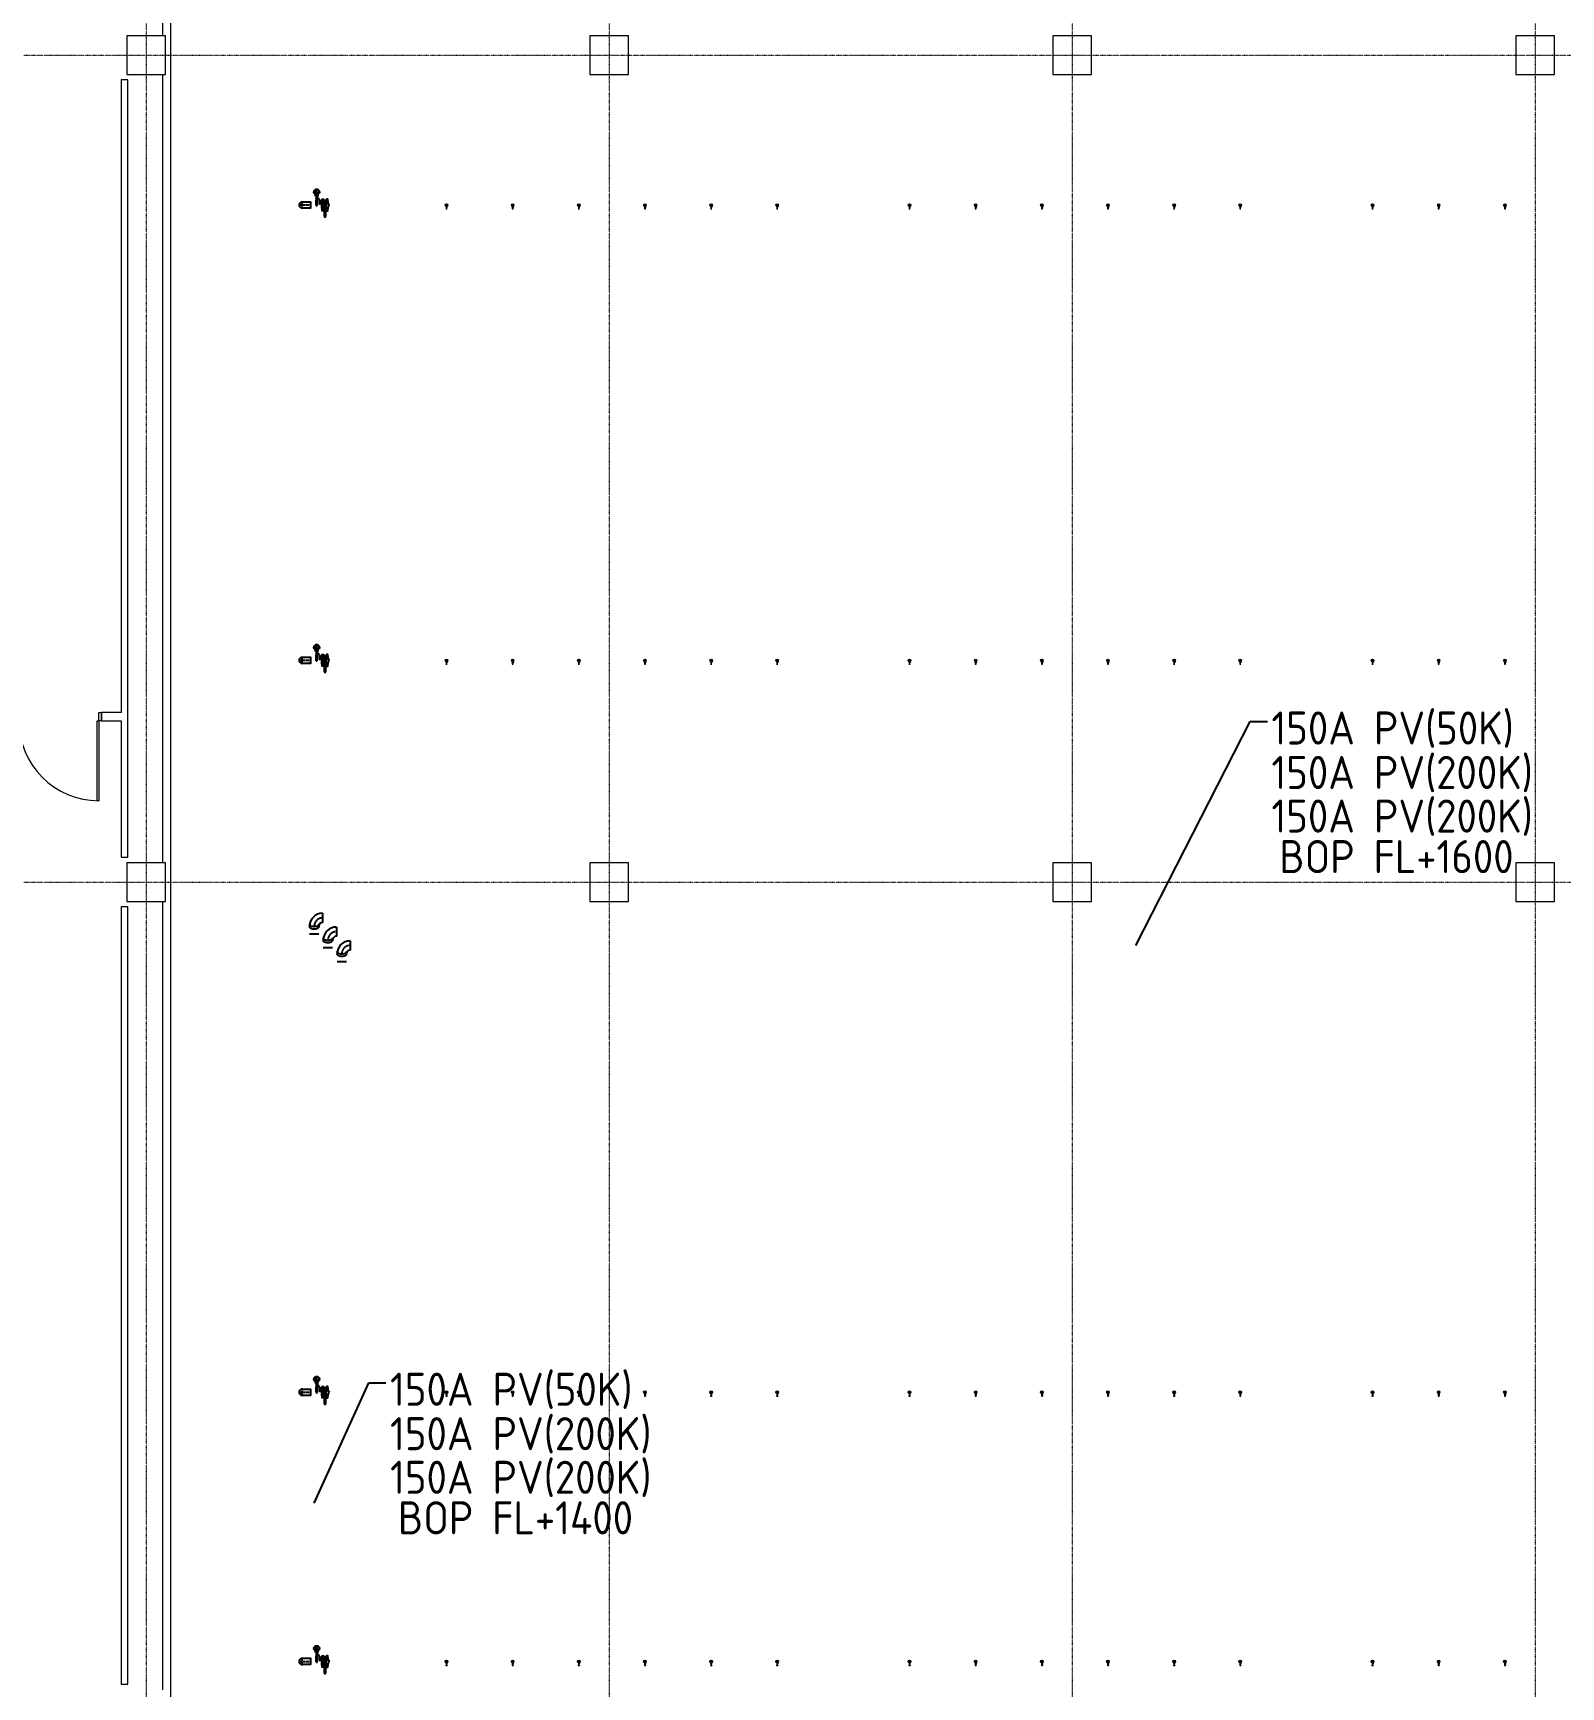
# Model space of a CAD drawing. Extents: x -122301 to 290600, y -29000 to 395522.
# Drawn here: x 15950 to 43668, y 30400 to 60400 of the extents above; entities that cross this region are included whole.
import ezdxf

# ---------------------------------------------------------------- set-up
doc = ezdxf.new("R2010")
doc.units = 0
doc.header["$LTSCALE"] = 10
for name, pattern in [('H12PL2$0$JJP_三點線', [0.9, 0.3, -0.15, 0, -0.15, 0, -0.15, 0, -0.15]), ('XFM7P20PV$0$CENTER', [2, 1.25, -0.25, 0.25, -0.25]), ('XFM7P20PV-200K$0$CENTER', [2, 1.25, -0.25, 0.25, -0.25])]:
    doc.linetypes.add(name, pattern=pattern)
for name, color, linetype in [('H12PL2$0$A-WALL-IN', 252, 'Continuous'), ('H12PL2$0$Door', 252, 'Continuous'), ('H12PL2$0$S-COL', 252, 'Continuous'), ('H12PL2$0$S-GRID', 252, 'Continuous'), ('XFM7P20PV$0$PIPE-TEXT', 252, 'Continuous'), ('XFM7P20PV$0$U-PV-PIPE', 252, 'Continuous'), ('XFM7P20PV$0$U-PV-TXT', 252, 'Continuous'), ('XFM7P20PV-200K$0$PCWS-16.7-P', 4, 'Continuous'), ('XFM7P20PV-200K$0$U-PV-PIPE', 180, 'Continuous')]:
    doc.layers.add(name, color=color, linetype=linetype)
doc.styles.add('XFM7P20PV$0$aa-txt', font='isocp.shx', dxfattribs={"bigfont": 'chineset'})
doc.styles.add('XFM7P20PV$0$dim-txt', font='isocp.shx', dxfattribs={"width": 0.7, "bigfont": 'chineset'})
doc.dimstyles.new('XFM7P20PV$0$adim-100', dxfattribs={"dimscale": 100, "dimtxt": 0.25, "dimasz": 0.25, "dimexe": 0.1, "dimexo": 0.5, "dimgap": 0.15, "dimtad": 0, "dimdec": 4, "dimtxsty": 'XFM7P20PV$0$dim-txt', "dimcen": -0.025, "dimclrd": 3, "dimclre": 3, "dimclrt": 256, "dimadec": 0, "dimazin": 0, "dimtfac": 1, "dimtdec": 4, "dimtmove": 0, "dimatfit": 3, "dimfxl": 1.25, "dimarcsym": 0})

# ---------------------------------------------------------------- blocks, each defined once
blk = doc.blocks.new('H12PL2')
at = {"layer": 'H12PL2$0$A-WALL-IN', "lineweight": 0}
blk.add_line((17192.5, 47925), (17192.5, 48075), dxfattribs=at)
at = {"layer": 'H12PL2$0$A-WALL-IN', "lineweight": 0, "flags": 128}
for points in [[(18450, -350), (18450, 83030)], [(18300, 74650), (18300, 60350)], [(17672, 59550), (17550, 59550)], [(17550, 59550), (17550, 48075)], [(17672, 45450), (17672, 59550)], [(18300, 59650), (18300, 45350)], [(17550, 48075), (17192.5, 48075)], [(17192.5, 47925), (17550, 47925)], [(17550, 47925), (17550, 45450)], [(17550, 45450), (17672, 45450)], [(17672, 44550), (17550, 44550)], [(17550, 44550), (17550, 30450)], [(17672, 30450), (17672, 44550)], [(18300, 44650), (18300, 30350)], [(17550, 30450), (17672, 30450)]]:
    blk.add_lwpolyline(points, dxfattribs=at)
at = {"layer": 'H12PL2$0$Door', "lineweight": 0}
for p, q in [((17142.5, 47925), (17142.5, 48075)), ((17142.5, 48075), (17192.5, 48075)), ((17192.5, 48075), (17192.5, 47925)), ((17112.5, 46475), (17112.5, 47925)), ((17112.5, 47925), (17142.5, 47925)), ((17142.5, 47925), (17142.5, 46475)), ((17192.5, 47925), (17142.5, 47925)), ((17142.5, 46475), (17112.5, 46475))]:
    blk.add_line(p, q, dxfattribs=at)
blk.add_arc((17142.5, 47925), 1450, 180, 270, dxfattribs=at)
at = {"layer": 'H12PL2$0$S-COL', "lineweight": 0, "flags": 128}
for points in [[(17650, 59650), (18350, 59650), (18350, 60350), (17650, 60350)], [(17650, 59650), (18350, 59650), (18350, 60350), (17650, 60350)], [(26050, 59650), (26750, 59650), (26750, 60350), (26050, 60350)], [(34450, 59650), (35150, 59650), (35150, 60350), (34450, 60350)], [(42850, 59650), (43550, 59650), (43550, 60350), (42850, 60350)], [(17650, 44650), (18350, 44650), (18350, 45350), (17650, 45350)], [(17650, 44650), (18350, 44650), (18350, 45350), (17650, 45350)], [(26050, 44650), (26750, 44650), (26750, 45350), (26050, 45350)], [(34450, 44650), (35150, 44650), (35150, 45350), (34450, 45350)], [(42850, 44650), (43550, 44650), (43550, 45350), (42850, 45350)]]:
    blk.add_lwpolyline(points, close=True, dxfattribs=at)
at = {"layer": 'H12PL2$0$S-GRID', "linetype": 'H12PL2$0$JJP_三點線', "lineweight": 0}
for p, q in [((18000, 128250), (18000, -28000)), ((26400, 128250), (26400, -28000)), ((34800, 128250), (34800, -28000)), ((43200, 128250), (43200, -28000)), ((-29000, 60000), (289600, 60000)), ((-29000, 45000), (289600, 45000))]:
    blk.add_line(p, q, dxfattribs=at)
blk = doc.blocks.new('XFM7P20PV-200K$0$球塞閥-二件式-15A-正視-捷流')
blk.add_line((-31, 56), (-31, 51))
at = {"color": 0, "linetype": 'Continuous', "lineweight": 0, "extrusion": (0, 1, -2.22045e-16)}
for p, q in [((-31, 52), (-30, 52)), ((-30, 52), (-11, 30)), ((-10, 32), (-28, 54)), ((-28, 12), (-15, 12)), ((-28, 0), (-28, 12)), ((-28, 0), (-15, 0)), ((-28, -12), (-28, 0)), ((-15, 0), (-15, 16)), ((5, 16), (-15, 16)), ((-11, 30), (-9, 29)), ((8, 32), (-10, 32)), ((-9, 38), (-9, 33)), ((-9, 38), (-5, 38)), ((-5, 33), (-9, 33)), ((-9, 29), (8, 29)), ((-9, 27), (-9, 16)), ((9, 27), (-9, 27)), ((-7, 23), (-6, 23)), ((-7, 20), (-7, 23)), ((-6, 20), (-7, 20)), ((-6, 23), (-3, 23)), ((-6, 20), (-6, 23)), ((-3, 20), (-6, 20)), ((-5, 38), (5, 38)), ((-5, 33), (-5, 38)), ((5, 33), (-5, 33)), ((-4, 39), (-4, 38)), ((4, 39), (-4, 39)), ((-4, 33), (-4, 32)), ((-4, 29), (-4, 27)), ((-3, 20), (-3, 23)), ((4, 38), (4, 39)), ((4, 32), (4, 33)), ((4, 27), (4, 29)), ((5, 38), (9, 38)), ((5, 33), (5, 38)), ((9, 33), (5, 33)), ((5, 16), (5, 0)), ((7, 0), (7, 17)), ((16, 17), (7, 17)), ((9, 33), (9, 38)), ((9, 17), (9, 27)), ((9, 27), (9, 26)), ((9, 27), (12, 27)), ((9, 26), (9, 21)), ((9, 23), (9, 23)), ((9, 21), (12, 21)), ((12, 20), (9, 20)), ((12, 26), (12, 27)), ((12, 21), (12, 26)), ((12, 23), (12, 20)), ((12, 23), (12, 23)), ((16, 0), (16, 17)), ((16, 12), (28, 12)), ((16, 0), (28, 0)), ((28, 12), (28, 0)), ((28, 0), (28, -12)), ((-28, -12), (-15, -12)), ((-15, -16), (-15, 0)), ((5, -16), (-15, -16)), ((5, 0), (5, -16)), ((5, -16), (7, -17)), ((7, -17), (7, 0)), ((16, -17), (7, -17)), ((16, -17), (16, 0)), ((16, -12), (28, -12))]:
    blk.add_line(p, q, dxfattribs=at)
at = {"color": 0, "linetype": 'Continuous', "lineweight": 0, "extrusion": (0, -1, -2.22045e-16)}
blk.add_line((5, 16), (7, 17), dxfattribs=at)
blk.add_lwpolyline([(-31, 56), (-105, 56), (-105, 51), (-31, 51)])
at = {"color": 0, "linetype": 'Continuous', "lineweight": 0}
blk.add_open_spline([(-28, 54), (-28, 54), (-29, 54), (-29, 55), (-30, 55), (-30, 55), (-31, 55)], degree=3, dxfattribs=at)
for points, knots in [([(12, 27), (12, 28), (12, 29), (11, 30), (11, 30), (10, 31), (10, 31), (9, 31), (8, 32), (8, 32)], [-6.586857, -6.586857, -6.586857, -6.586857, -4.917672, -4.917672, -3.301294, -3.301294, -1.594864, -1.594864, 0, 0, 0, 0]), ([(8, 29), (8, 29), (8, 29), (9, 29), (9, 29), (9, 28), (9, 28), (9, 28), (9, 28), (9, 27)], [-2.501227, -2.501227, -2.501227, -2.501227, -1.860628, -1.860628, -1.243575, -1.243575, -0.629521, -0.629521, 0, 0, 0, 0]), ([(9, 27), (9, 27), (9, 27), (9, 27), (9, 27), (9, 27), (9, 27), (9, 27), (9, 27), (9, 27)], [-0.7942743, -0.7942743, -0.7942743, -0.7942743, -0.7152172, -0.7152172, -0.6166439, -0.6166439, -0.3978503, -0.3978503, 0, 0, 0, 0]), ([(12, 27), (12, 27), (12, 27), (12, 27), (12, 27), (12, 27), (12, 27), (12, 27)], [-0.7953467, -0.7953467, -0.7953467, -0.7953467, -0.3971684, -0.3971684, -0.1815592, -0.1815592, 0, 0, 0, 0])]:
    blk.add_open_spline(points, degree=3, knots=knots, dxfattribs=at)
blk = doc.blocks.new('XFM7P20PV-200K$0$SC-100-壓力表')
for p, q in [((-0.8, 1.1), (9.2, 1.1)), ((-0.8, -1.1), (9.2, -1.1))]:
    blk.add_line(p, q)
at = {"linetype": 'ByBlock'}
for p, q in [((16, 1.1), (14.8, 1.1)), ((17.9, 1.2), (16.2, 1.2)), ((18.7, 1.1), (18.2, 1.1)), ((20.8, 3.6), (21.5, 2.8)), ((21.4, 0.1), (26.1, 1.9)), ((22.4, 1), (21.4, 0.1)), ((22.7, 0.1), (21.4, 0.1)), ((22.1, 4.3), (22.4, 3.3)), ((26.1, 1.9), (22.4, 1)), ((26.1, 1.9), (22.7, 0.1)), ((23.5, 4.5), (23.5, 3.5)), ((24.9, 4.3), (24.6, 3.3)), ((26.1, 3.6), (25.5, 2.8)), ((27.1, 2.6), (26.3, 2)), ((27.8, 1.4), (26.8, 1.1)), ((28, 0), (26.9, 0)), ((16, -1.1), (14.8, -1.1)), ((17.9, -1.2), (16.2, -1.2)), ((18.7, -1.1), (18.2, -1.1)), ((20.8, -3.6), (21.5, -2.8)), ((22.1, -4.3), (22.4, -3.3)), ((23.5, -4.5), (23.5, -3.5)), ((24.9, -4.3), (24.6, -3.3)), ((26.1, -3.6), (25.5, -2.8)), ((27.1, -2.6), (26.3, -2)), ((27.8, -1.4), (26.8, -1.1))]:
    blk.add_line(p, q, dxfattribs=at)
for points in [[(16, -1.6), (16, 1.6)], [(16.2, 2), (17.9, 2)], [(18.2, 1.6), (18.2, -1.6)], [(17.9, -2), (16.2, -2)]]:
    blk.add_lwpolyline(points, dxfattribs=at)
for radius in [4.95, 4.5]:
    blk.add_circle((23.5, 0), radius, dxfattribs=at)
blk.add_arc((0, 0), 1.33, 126.8699, 233.1301)
for centre, radius, start, end in [((16.5, 1.6), 0.483, 120.3244, 239.6756), ((19, 0), 2.99, 156.947, 203.053), ((17.7, 1.6), 0.483, 300.3244, 59.6756), ((15.2, 0), 2.99, 336.947, 23.053), ((16.5, -1.6), 0.483, 120.3244, 239.6756), ((17.7, -1.6), 0.483, 300.3244, 59.6756)]:
    blk.add_arc(centre, radius, start, end, dxfattribs=at)
for p in [(19, 0), (19.2, 1.4), (19.8, 2.6), (20.8, 3.6), (22.1, 4.3), (23.5, 4.5), (24.9, 4.3), (26.1, 3.6), (27.1, 2.6), (27.8, 1.4), (28, 0), (19.2, -1.4), (22.1, -4.3), (23.5, -4.5), (27.1, -2.6), (27.8, -1.4)]:
    blk.add_point(p, dxfattribs=at)
at = {"xscale": -0.1, "yscale": 0.1, "zscale": 0.1, "rotation": 180}
blk.add_blockref('XFM7P20PV-200K$0$球塞閥-二件式-15A-正視-捷流', (12, 0), dxfattribs=at)
blk = doc.blocks.new('XFM7P20PV-200K$0$球塞閥-二件式-25A-左側-捷流')
at = {"color": 7, "linetype": 'Continuous', "lineweight": 0, "extrusion": (2.22045e-16, 1, -2.22045e-16)}
for p, q in [((-9, 15), (-18, 0)), ((-18, 0), (-9, -15)), ((-14, 32), (-9, 32)), ((-14, 29), (-14, 32)), ((-9, 29), (-14, 29)), ((-10, 72), (11, 72)), ((-10, 68), (-10, 72)), ((-8, 68), (-10, 68)), ((-8, 36), (-9, 36)), ((-9, 21), (-9, 36)), ((9, 15), (-9, 15)), ((8, 72), (-8, 72)), ((-8, 47), (-8, 70)), ((-8, 47), (0, 47)), ((-8, 42), (-8, 47)), ((-8, 41), (-8, 42)), ((0, 42), (-8, 42)), ((8, 41), (-8, 41)), ((-4, 36), (-8, 36)), ((0, 48), (-4, 48)), ((-4, 47), (-4, 48)), ((-4, 41), (-4, 42)), ((-2, 30), (-2, 35)), ((2, 30), (-2, 30)), ((4, 48), (0, 48)), ((0, 47), (8, 47)), ((0, 42), (0, 47)), ((8, 42), (0, 42)), ((2, 35), (2, 30)), ((3, 32), (3, 29)), ((3, 32), (6, 32)), ((6, 29), (3, 29)), ((4, 47), (4, 48)), ((4, 41), (4, 42)), ((8, 36), (4, 36)), ((6, 32), (7, 32)), ((6, 29), (6, 32)), ((7, 29), (6, 29)), ((7, 32), (7, 29)), ((8, 70), (8, 47)), ((11, 68), (8, 68)), ((8, 42), (8, 47)), ((8, 42), (8, 41)), ((9, 36), (8, 36)), ((8, 32), (17, 32)), ((8, 29), (8, 32)), ((17, 29), (8, 29)), ((9, 32), (9, 36)), ((9, 21), (9, 29)), ((18, 0), (9, 15)), ((9, -15), (18, 0)), ((11, 68), (11, 72)), ((17, 29), (17, 32)), ((-9, -15), (9, -15))]:
    blk.add_line(p, q, dxfattribs=at)
at = {"color": 7, "linetype": 'Continuous', "lineweight": 0}
for centre, radius, start, end in [((0, 0), 23.1, 0, 180), ((0, 0), 23.1, 180, 0), ((-4, 35), 1.42, 0, 58.001), ((4, 35), 1.42, 121.999, 180)]:
    blk.add_arc(centre, radius, start, end, dxfattribs=at)
for points in [[(-8, 70), (-8, 71), (-8, 71), (-8, 71), (-8, 72), (-8, 72), (-8, 72)], [(8, 72), (8, 72), (8, 72), (8, 71), (8, 71), (8, 71), (8, 70)]]:
    blk.add_open_spline(points, degree=3, dxfattribs=at)
for points, knots in [([(-8, 36), (-8, 37), (-8, 38), (-8, 39), (-8, 39), (-8, 40), (-8, 40), (-8, 40), (-8, 41), (-8, 41)], [-6.586857, -6.586857, -6.586857, -6.586857, -4.917672, -4.917672, -3.301294, -3.301294, -1.594864, -1.594864, 0, 0, 0, 0]), ([(-3, 36), (-3, 36), (-3, 36), (-3, 36), (-4, 36), (-4, 36), (-4, 36), (-4, 36)], [-0.7953467, -0.7953467, -0.7953467, -0.7953467, -0.3971684, -0.3971684, -0.1815592, -0.1815592, 0, 0, 0, 0]), ([(4, 36), (4, 36), (4, 36), (4, 36), (3, 36), (3, 36), (3, 36), (3, 36)], [-0.7950738, -0.7950738, -0.7950738, -0.7950738, -0.6135769, -0.6135769, -0.3980416, -0.3980416, 0, 0, 0, 0]), ([(8, 41), (8, 41), (8, 40), (8, 40), (8, 40), (8, 39), (8, 39), (8, 38), (8, 37), (8, 36)], [-6.585553, -6.585553, -6.585553, -6.585553, -4.991005, -4.991005, -3.284912, -3.284912, -1.668854, -1.668854, 0, 0, 0, 0])]:
    blk.add_open_spline(points, degree=3, knots=knots, dxfattribs=at)
blk = doc.blocks.new('XFM7P20PV-200K$0$A$C1EDF0D7A')
at = {"color": 1, "linetype": 'XFM7P20PV-200K$0$CENTER'}
for p, q in [((0, 70.6501), (0, -70.6501)), ((70.6501, 0), (-152.4, 0))]:
    blk.add_line(p, q, dxfattribs=at)
at = {"color": 0}
blk.add_lwpolyline([(0, -57.15), (-152.4, -57.15), (-152.4, 57.15), (0, 57.15)], dxfattribs=at)
blk.add_arc((0, 0), 57.15, 270, 90, dxfattribs=at)
blk = doc.blocks.new('XFM7P20PV-200K$0$A$C4b812c41')
at = {"color": 1, "linetype": 'ByBlock'}
for p, q in [((10, 59), (328, 59)), ((82, 81), (67, 95)), ((103, 86), (103, 32)), ((125, 38), (139, 23))]:
    blk.add_line(p, q, dxfattribs=at)
at = {"color": 3, "linetype": 'ByBlock'}
for p, q in [((19, 59), (19, 59)), ((19, 59), (19, 59)), ((23, 63), (51, 63)), ((23, 56), (51, 56)), ((38, 83), (37, 63)), ((37, 56), (38, 35)), ((40, 85), (38, 83)), ((38, 83), (56, 83)), ((38, 35), (40, 33)), ((38, 35), (56, 35)), ((40, 85), (57, 85)), ((40, 33), (57, 33)), ((59, 58), (59, 60)), ((59, 60), (67, 60)), ((59, 58), (67, 58)), ((60, 52), (65, 53)), ((62, 44), (67, 46)), ((64, 70), (64, 68)), ((65, 37), (72, 41)), ((67, 63), (67, 65)), ((67, 60), (67, 58)), ((72, 94), (68, 87)), ((68, 87), (72, 81)), ((70, 31), (73, 34)), ((72, 94), (79, 94)), ((72, 81), (79, 81)), ((73, 59), (87, 68)), ((73, 59), (87, 50)), ((75, 26), (78, 29)), ((83, 87), (79, 94)), ((79, 81), (83, 87)), ((81, 21), (85, 28)), ((85, 128), (85, 121)), ((88, 18), (90, 22)), ((93, 136), (97, 136)), ((94, 76), (122, 76)), ((94, 43), (122, 43)), ((96, 16), (97, 20)), ((97, 136), (97, 131)), ((102, 125), (97, 131)), ((101, 65), (107, 65)), ((101, 54), (107, 54)), ((102, 15), (102, 23)), ((104, 23), (102, 23)), ((104, 15), (102, 15)), ((103, 31), (103, 88)), ((103, 31), (103, 88)), ((103, 78), (103, 39)), ((103, 70), (103, 49)), ((103, 70), (103, 49)), ((103, 70), (103, 49)), ((104, 15), (104, 23)), ((105, 125), (108, 129)), ((108, 17), (108, 21)), ((110, 17), (110, 21)), ((113, 124), (111, 129)), ((112, 24), (111, 24)), ((112, 22), (111, 22)), ((112, 16), (111, 16)), ((112, 15), (111, 15)), ((113, 17), (113, 21)), ((115, 17), (115, 21)), ((116, 124), (120, 128)), ((125, 122), (123, 127)), ((128, 37), (124, 31)), ((124, 31), (128, 25)), ((127, 121), (132, 124)), ((128, 74), (207, 74)), ((128, 45), (207, 45)), ((128, 37), (135, 38)), ((128, 25), (135, 25)), ((135, 117), (134, 122)), ((139, 31), (135, 38)), ((135, 25), (139, 31)), ((137, 116), (143, 118)), ((145, 111), (145, 116)), ((147, 109), (152, 110)), ((161, 30), (147, 30)), ((163, 32), (148, 32)), ((153, 103), (154, 108)), ((155, 101), (160, 101)), ((160, 93), (162, 98)), ((161, 91), (167, 90)), ((163, 32), (161, 30)), ((163, 41), (163, 32)), ((165, 83), (168, 88)), ((172, 41), (165, 41)), ((166, 81), (171, 79)), ((170, 74), (172, 76)), ((207, 74), (228, 72)), ((207, 45), (228, 46)), ((228, 72), (310, 72)), ((228, 46), (310, 46))]:
    blk.add_line(p, q, dxfattribs=at)
for points in [[(81, 109), (0, 109), (0, 85), (57, 85)], [(85, 10), (0, 10), (0, 33), (57, 33)], [(85, 119), (37, 119), (37, 109)], [(170, 10), (170, 0), (37, 0), (37, 10)], [(207, 33), (207, 10), (121, 10)], [(170, 109), (170, 119), (135, 119)], [(207, 85), (207, 109), (145, 109)], [(163, 33), (207, 33)], [(166, 85), (207, 85)]]:
    blk.add_lwpolyline(points, dxfattribs=at)
for points in [[(64, 70, 0.120011), (63, 69, 0.104957), (62, 68, 0.088923), (61, 68, 0.080167), (61, 66, 0.080167), (61, 65, 0.088923), (62, 64, 0.104957), (63, 64, 0.120011), (64, 63, 0.120011), (65, 64, 0.104957), (66, 64, 0.088923), (66, 65, 0.088923)], [(64, 68, 0.120011), (63, 68, 0.104957), (63, 68, 0.088923), (63, 67, 0.080167), (63, 66, 0.080167), (63, 66, 0.088923), (63, 65, 0.104957), (63, 65, 0.120011), (64, 65, 0.120011), (64, 65, 0.104957), (65, 65, 0.088923), (65, 66)], [(67, 63, 0.108254), (68, 64, 0.102013), (69, 64, 0.094273), (70, 65, 0.089446), (70, 66, 0.089446), (70, 68, 0.094273), (69, 69, 0.102013), (68, 69, 0.108254), (67, 70, 0.108254), (66, 69, 0.207462), (65, 68, -0.005899), (65, 66)], [(67, 65, 0.108254), (68, 65, 0.102013), (68, 65, 0.094273), (68, 66, 0.089446), (69, 66, 0.089446), (68, 67, 0.094273), (68, 68, 0.102013), (68, 68, 0.108254), (67, 68, 0.088886), (67, 68, 0.178069), (67, 67, -0.005748), (66, 66, -0.005748)]]:
    blk.add_lwpolyline(points, format="xyb", dxfattribs=at)
for centre in [(76, 87), (131, 31)]:
    blk.add_circle(centre, 5.1, dxfattribs=at)
for centre, radius, start, end in [((23, 59), 3.22, 90, 180), ((23, 59), 3.22, 180, 270), ((103, 59), 52.9, 121.1866, 328.8134), ((63, 66), 1.88, 341.6663, 342.6546), ((66, 66), 0.559, 333.604, 355.7622), ((66, 121), 19.3, 301.1866, 0), ((93, 128), 7.74, 90, 180), ((111, 59), 25.7, 143.7197, 216.2803), ((94, 72), 3.87, 90, 143.7197), ((94, 46), 3.87, 216.2803, 270), ((101, 59), 5.71, 90, 270), ((103, 126), 1.7, 217.5, 322.5), ((107, 59), 5.71, 270, 90), ((109, 128), 1.7, 27.5, 142.5), ((111, 21), 2.76, 90, 180), ((111, 17), 2.76, 180, 270), ((111, 21), 1.26, 90, 180), ((111, 17), 1.26, 180, 270), ((112, 21), 2.76, 0, 90), ((112, 21), 1.26, 0, 90), ((112, 17), 1.26, 270, 0), ((112, 17), 2.76, 270, 0), ((115, 125), 1.7, 207.5, 312.5), ((121, 126), 1.7, 17.5, 132.5), ((128, 85), 10.5, 233.1301, 270), ((128, 34), 10.5, 90, 126.8699), ((126, 122), 1.7, 197.5, 302.5), ((133, 122), 1.7, 7.5, 122.5), ((137, 117), 1.7, 187.5, 292.5), ((143, 116), 1.7, 357.5, 112.5), ((146, 110), 1.7, 177.5, 282.5), ((165, 22), 19.3, 90, 148.8134), ((152, 108), 1.7, 347.5, 102.5), ((155, 102), 1.7, 167.5, 272.5), ((160, 99), 1.7, 337.5, 92.5), ((161, 93), 1.7, 157.5, 262.5), ((166, 82), 1.7, 147.5, 252.5), ((166, 89), 1.7, 327.5, 82.5), ((171, 77), 1.7, 317.5, 72.5), ((172, 49), 7.74, 270, 325.8229), ((310, 59), 13, 270, 90)]:
    blk.add_arc(centre, radius, start, end, dxfattribs=at)
at = {"color": 1, "linetype": 'ByBlock'}
for start, end in [(121.8333, 148.1667), (301.8333, 328.1667)]:
    blk.add_arc((104, 59), 39.6, start, end, dxfattribs=at)
blk = doc.blocks.new('XFM7P20PV-200K$0$100  PV SUBMAIN')
at = {"layer": 'XFM7P20PV-200K$0$PCWS-16.7-P', "xscale": 10.00000000000001, "yscale": 10.00000000000001, "zscale": 10.00000000000001, "rotation": 90}
blk.add_blockref('XFM7P20PV-200K$0$SC-100-壓力表', (171396, 36510), dxfattribs=at)
at = {"layer": 'XFM7P20PV-200K$0$U-PV-PIPE'}
for name, p, rotation in [('XFM7P20PV-200K$0$A$C4b812c41', (171486, 36613), 270), ('XFM7P20PV-200K$0$A$C1EDF0D7A', (171133, 36510), 180)]:
    blk.add_blockref(name, p, dxfattribs=dict(at, rotation=rotation))
at = {"layer": 'XFM7P20PV-200K$0$U-PV-PIPE', "xscale": -1, "rotation": 180}
for p in [(173750, 36510), (174951, 36510), (176152, 36510), (177350, 36510), (178551, 36510), (179750, 36510), (182150, 36510), (183351, 36510), (184552, 36510), (185750, 36510), (186951, 36510), (188150, 36510), (190550, 36510), (191751, 36510), (192952, 36510)]:
    blk.add_blockref('XFM7P20PV-200K$0$球塞閥-二件式-25A-左側-捷流', p, dxfattribs=at)
blk = doc.blocks.new('XFM7P20PV-200K')
for p in [(-150300, 20772, 0), (-150300, 12512, 0), (-150300, -764, 0), (-150300, -5648, 0)]:
    blk.add_blockref('XFM7P20PV-200K$0$100  PV SUBMAIN', p)
blk = doc.blocks.new('XFM7P20PV')
at = {"color": 1, "linetype": 'XFM7P20PV$0$CENTER'}
for centre in [(21202.4, 44197.6), (21452.4, 43947.6), (21702.4, 43697.6)]:
    blk.add_arc(centre, 152.4, 90, 180, dxfattribs=at)
at = {"layer": 'XFM7P20PV$0$U-PV-PIPE'}
for p, q in [((21202.4, 44434.1375), (21202.4, 44265.8625)), ((21452.4, 44184.1375), (21452.4, 44015.8625)), ((21134.13614, 44054.92229), (20965.86114, 44054.9245)), ((21384.13614, 43804.92229), (21215.86114, 43804.9245)), ((21702.4, 43934.1375), (21702.4, 43765.8625)), ((21634.13614, 43554.92229), (21465.86114, 43554.9245))]:
    blk.add_line(p, q, dxfattribs=at)
for centre, radius in [((21202.4, 44197.6), 236.5375), ((21202.4, 44197.6), 68.2625), ((21452.4, 43947.6), 236.5375), ((21452.4, 43947.6), 68.2625), ((21702.4, 43697.6), 236.5375), ((21702.4, 43697.6), 68.2625)]:
    blk.add_arc(centre, radius, 90, 180, dxfattribs=at)
at = {"layer": 'XFM7P20PV$0$U-PV-PIPE', "extrusion": (0, 0, -1)}
for centre in [(21050, 44240.54276), (21050, 44197.5989), (21300, 43990.54276), (21300, 43947.5989), (21550, 43740.54276), (21550, 43697.5989)]:
    blk.add_ellipse(centre, major_axis=(84.1375, 0.0011), ratio=0.6060563331, start_param=0, end_param=3.1416358986, dxfattribs=at)
at = {"layer": 'XFM7P20PV$0$U-PV-TXT', "extrusion": (0, 0, -1), "style": 'XFM7P20PV$0$aa-txt', "text_generation_flag": 2}
for s, p in [('150A PV(50K)', (-38415.74917, 47494.21287, 0)), ('150A PV(200K)', (-38415.74917, 46688.10023, 0)), ('150A PV(200K)', (-38415.74917, 45896.91698, 0)), ('BOP FL+1600', (-38559.55057, 45161.59911, 0)), ('150A PV(50K)', (-22426.02238, 35499.92158, 0)), ('150A PV(200K)', (-22426.02238, 34693.80893, 0)), ('150A PV(200K)', (-22426.02238, 33902.62569, 0)), ('BOP FL+1400', (-22569.82378, 33167.30782, 0))]:
    blk.add_text(s, height=600, dxfattribs=at).set_placement(p)
at = {"layer": 'XFM7P20PV$0$PIPE-TEXT'}
for points in [[(35954.89971, 43850), (38030.47823, 47910.89824), (38342.38675, 47911.60527)], [(21050.09938, 33730.35248), (22040.75144, 35916.60694), (22352.65996, 35917.31397)]]:
    blk.add_leader(points, dimstyle='XFM7P20PV$0$adim-100', override={"dimasz": 1}, dxfattribs=at)

msp = doc.modelspace()

# ---------------------------------------------------------------- block references
for name in ['XFM7P20PV', 'XFM7P20PV-200K', 'H12PL2']:
    msp.add_blockref(name, (0, 0))

doc.saveas('drawing.dxf')
